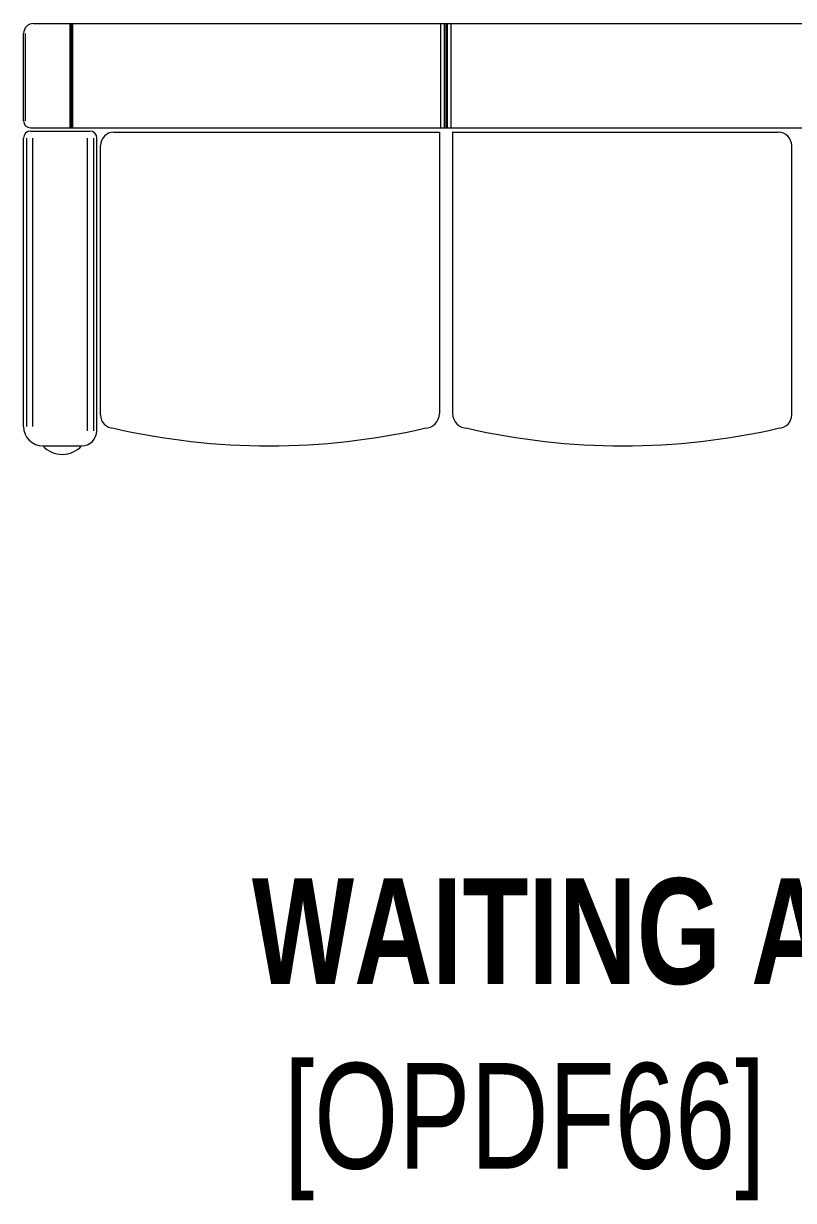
# Model space of a CAD drawing. Header units: millimetres. Extents: x -2143172 to 5255, y -610845 to 279739.
# Drawn here: x -1097317 to -1095859, y -580052 to -577823 of the extents above; entities that cross this region are included whole.
import ezdxf

# ---------------------------------------------------------------- set-up
doc = ezdxf.new("R2010")
doc.units = ezdxf.units.MM
doc.header["$LTSCALE"] = 30
doc.layers.add('72_EGR_BASE_TEXT', color=7, linetype='Continuous', lineweight=5)
doc.layers.add('LOADING', color=163, linetype='Continuous', lineweight=5)
doc.layers.add('TME-NON MEDICAL FURNITURE', color=242, linetype='Continuous')
doc.styles.add('X3G_ENTITY_9EC9', font='swisscl.ttf', dxfattribs={"height": 0.2})
doc.styles.add('X3G_ENTITY_9F38', font='swisscl.ttf', dxfattribs={"height": 0.2})

# ---------------------------------------------------------------- blocks, each defined once
blk = doc.blocks.new('GF21008-P')
at = {"layer": 'LOADING'}
for p, q in [((-0.7709, 0), (0.7906, 0)), ((-0.7019, -0.1974), (-0.7019, 0)), ((-0.6994, -0.1974), (-0.6994, 0)), ((-0.6968, -0.1974), (-0.6968, 0)), ((0, -0.1974), (0, 0)), ((0.0069, -0.1974), (0.0069, 0)), ((0.0099, -0.1974), (0.0099, 0)), ((0.0128, -0.1974), (0.0128, 0)), ((0.0197, -0.1974), (0.0197, 0)), ((-0.79, -0.1841), (-0.79, -0.0191)), ((-0.7866, -0.1841), (-0.7866, -0.0191)), ((-0.7767, -0.1974), (0.7964, -0.1974)), ((-0.79, -0.7634), (-0.79, -0.217)), ((-0.784, -0.7634), (-0.784, -0.217)), ((-0.7767, -0.2037), (-0.6644, -0.2037)), ((-0.7722, -0.7634), (-0.7722, -0.217)), ((-0.6689, -0.7712), (-0.6689, -0.217)), ((-0.6571, -0.7712), (-0.6571, -0.217)), ((-0.6512, -0.7712), (-0.6512, -0.217)), ((-0.6191, -0.2059), (-0.0026, -0.2059)), ((-0.0026, -0.2059), (-0.0026, -0.7385)), ((0.0223, -0.2059), (0.0223, -0.7385)), ((0.0223, -0.2059), (0.639, -0.2059)), ((-0.6444, -0.7413), (-0.6444, -0.2312)), ((0.6643, -0.7413), (0.6643, -0.2312)), ((-0.7533, -0.8), (-0.68, -0.8))]:
    blk.add_line(p, q, dxfattribs=at)
for centre, radius, start, end in [((-0.7709, -0.0191), 0.0191, 90, 180), ((-0.7767, -0.1841), 0.0133, 180, 270), ((-0.7767, -0.217), 0.0133, 90, 180), ((-0.6644, -0.217), 0.0133, 0, 90), ((-0.6191, -0.2312), 0.0253, 90, 180), ((0.639, -0.2312), 0.0253, 0, 90), ((-0.6191, -0.7413), 0.0253, 180, 270), ((-0.0307, -0.7385), 0.0281, 270, 0), ((0.0504, -0.7385), 0.0281, 180, 270), ((0.639, -0.7413), 0.0253, 270, 0), ((-0.7533, -0.7634), 0.0366, 180, 270), ((-0.68, -0.7712), 0.0288, 270, 0), ((-0.3249, 0.51), 1.31, 257.0217, 282.9783), ((0.3447, 0.5106), 1.3106, 257.0246, 282.9754), ((-0.7167, -0.7662), 0.0499, 222.6462, 317.3538)]:
    blk.add_arc(centre, radius, start, end, dxfattribs=at)

msp = doc.modelspace()

# ---------------------------------------------------------------- block references
at = {"layer": 'TME-NON MEDICAL FURNITURE', "xscale": 1000, "yscale": 1000, "zscale": 1000}
msp.add_blockref('GF21008-P', (-1096526.9, -577822.8, 0.1), dxfattribs=at)

# ---------------------------------------------------------------- texts
at = {"layer": '72_EGR_BASE_TEXT', "char_height": 200, "attachment_point": 2}
for s, insert, style in [('{\\fSwis721 LtCn BT|b1|i0|c0|p34;WAITING AREA (V}IP)', (-1095859.7, -579441.9, 0.2), 'X3G_ENTITY_9EC9'), ('[OPDF66]', (-1096368.2, -579791.7, 0.2), 'X3G_ENTITY_9F38')]:
    msp.add_mtext(s, dxfattribs=dict(at, insert=insert, style=style))

doc.saveas('drawing.dxf')
